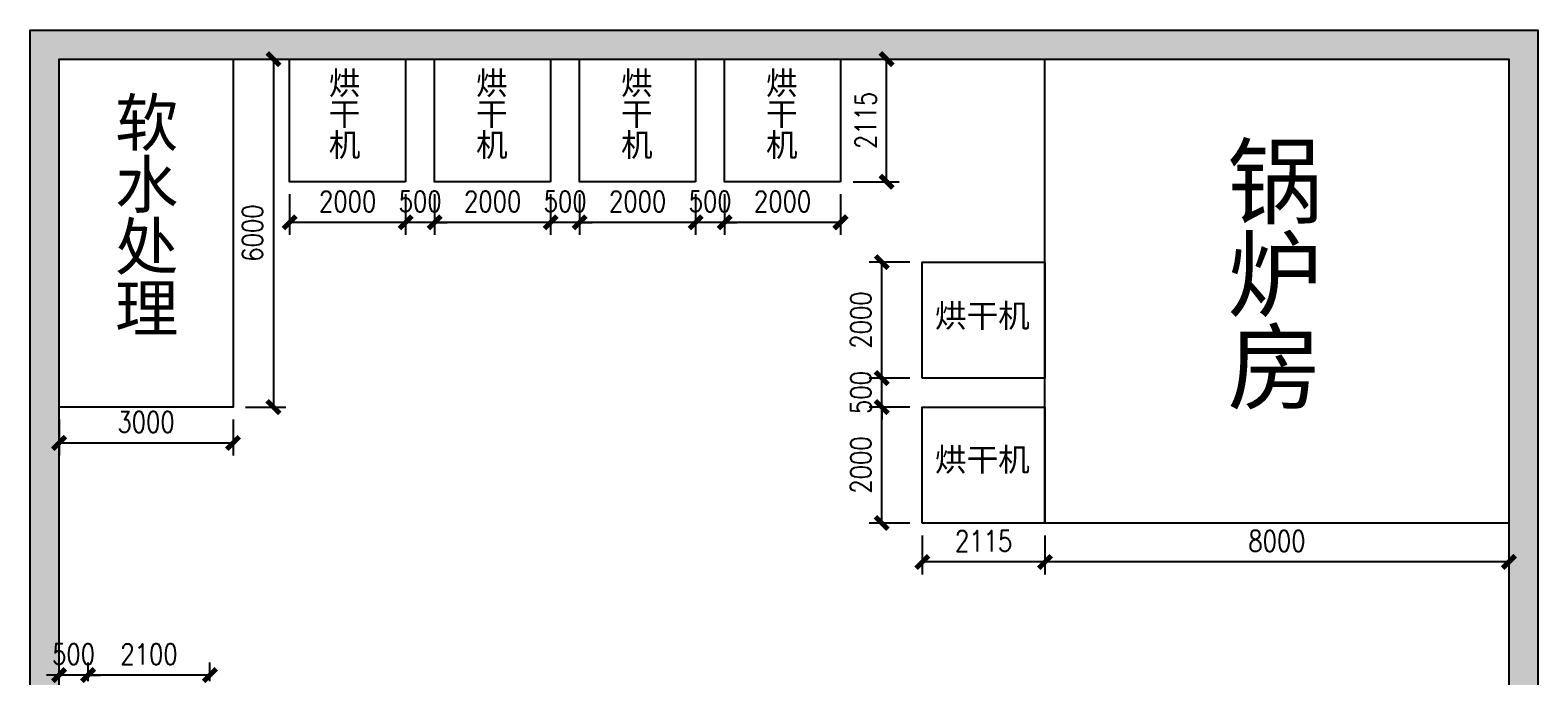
# Model space of a CAD drawing. Header units: millimetres. Extents: x 28866 to 196092, y 16567 to 68963.
# Drawn here: x 69040 to 95040, y 56415 to 67567 of the extents above; entities that cross this region are included whole.
import ezdxf

# ---------------------------------------------------------------- set-up
doc = ezdxf.new("R2010")
doc.units = ezdxf.units.MM
for name, color, linetype in [('font_blue', 142, 'Continuous'), ('font_grey', 254, 'Continuous'), ('green', 122, 'Continuous'), ('wall', 250, 'Continuous')]:
    doc.layers.add(name, color=color, linetype=linetype)
doc.styles.add('ROMANS', font='ROMANS.shx', dxfattribs={"width": 0.8, "bigfont": 'hhztxt.shx'})
doc.styles.get("Standard").update_dxf_attribs({"font": 'arial.ttf', "height": 200})
doc.dimstyles.new('dim1-150', dxfattribs={"dimscale": 180, "dimtxt": 2, "dimasz": 1.2, "dimexe": 1.2, "dimexo": 1.2, "dimgap": 1, "dimtad": 1, "dimdec": 0, "dimdsep": 46, "dimtxsty": 'ROMANS', "dimblk": 'ARCHTICK', "dimcen": 0, "dimadec": 0, "dimazin": 0, "dimtfac": 0.71, "dimtdec": 0, "dimtix": 1, "dimtmove": 0, "dimatfit": 3, "dimldrblk": 'ARCHTICK', "dimfxl": 0, "dimtolj": 1, "dimtzin": 0, "dimarcsym": 0})

# ---------------------------------------------------------------- blocks, each defined once
blk = doc.blocks.new('_ArchTick')
at = {"color": 0, "linetype": 'ByBlock', "const_width": 0.4}
blk.add_lwpolyline([(-0.5, -0.5), (0.5, 0.5)], dxfattribs=at)
blk = doc.blocks.new('*D60')
at = {"layer": 'Defpoints', "color": 0, "transparency": 16777216}
for p in [(69540, 56446), (69540, 56124), (70040, 56124)]:
    blk.add_point(p, dxfattribs=at)
at = {"layer": 'font_grey', "color": 0, "lineweight": -2, "transparency": 16777216}
for p, q in [((69540, 56446), (69324, 56446)), ((69540, 56340), (69540, 56662)), ((70040, 56446), (69540, 56446)), ((70040, 56340), (70040, 56662)), ((70040, 56446), (70256, 56446))]:
    blk.add_line(p, q, dxfattribs=at)
at = {"layer": 'font_grey', "color": 0, "lineweight": -2, "transparency": 16777216, "xscale": 216, "yscale": 216, "zscale": 216}
blk.add_blockref('_ArchTick', (69540, 56446), dxfattribs=at)
at = {"layer": 'font_grey', "color": 0, "lineweight": -2, "transparency": 16777216, "xscale": 216, "yscale": 216, "zscale": 216, "rotation": 180}
blk.add_blockref('_ArchTick', (70040, 56446), dxfattribs=at)
at = {"layer": 'font_grey', "color": 0, "transparency": 16777216, "insert": (69790, 56806), "char_height": 360, "attachment_point": 5, "style": 'ROMANS'}
blk.add_mtext('\\A1;500', dxfattribs=at)
blk = doc.blocks.new('*D61')
at = {"layer": 'Defpoints', "color": 0, "transparency": 16777216}
for p in [(70040, 56446), (70040, 56123), (72140, 56124)]:
    blk.add_point(p, dxfattribs=at)
at = {"layer": 'font_grey', "color": 0, "lineweight": -2, "transparency": 16777216}
for p, q in [((70040, 56339), (70040, 56662)), ((72140, 56446), (70040, 56446)), ((72140, 56340), (72140, 56662))]:
    blk.add_line(p, q, dxfattribs=at)
at = {"layer": 'font_grey', "color": 0, "lineweight": -2, "transparency": 16777216, "xscale": 216, "yscale": 216, "zscale": 216, "rotation": 180}
blk.add_blockref('_ArchTick', (70040, 56446), dxfattribs=at)
at = {"layer": 'font_grey', "color": 0, "lineweight": -2, "transparency": 16777216, "xscale": 216, "yscale": 216, "zscale": 216}
blk.add_blockref('_ArchTick', (72140, 56446), dxfattribs=at)
at = {"layer": 'font_grey', "color": 0, "transparency": 16777216, "insert": (71090, 56806), "char_height": 360, "attachment_point": 5, "style": 'ROMANS'}
blk.add_mtext('\\A1;2100', dxfattribs=at)
blk = doc.blocks.new('*D67')
at = {"layer": 'Defpoints', "color": 0, "transparency": 16777216}
for p in [(76015, 64952), (78015, 64952), (76015, 64253)]:
    blk.add_point(p, dxfattribs=at)
at = {"layer": 'font_grey', "color": 0, "lineweight": -2, "transparency": 16777216}
for p, q in [((76015, 64736), (76015, 64037)), ((78015, 64736), (78015, 64037)), ((78015, 64253), (76015, 64253))]:
    blk.add_line(p, q, dxfattribs=at)
at = {"layer": 'font_grey', "color": 0, "lineweight": -2, "transparency": 16777216, "xscale": 216, "yscale": 216, "zscale": 216}
for p, rotation in [((76015, 64253), 180.0000000000012), ((78015, 64253), 1.199040866595169e-12)]:
    blk.add_blockref('_ArchTick', p, dxfattribs=dict(at, rotation=rotation))
at = {"layer": 'font_grey', "color": 0, "transparency": 16777216, "insert": (77015, 64613), "char_height": 360, "attachment_point": 5, "style": 'ROMANS'}
blk.add_mtext('\\A1;2000', dxfattribs=at)
blk = doc.blocks.new('*D68')
at = {"layer": 'Defpoints', "color": 0, "transparency": 16777216}
for p in [(75515, 64952), (76015, 64952), (75515, 64253)]:
    blk.add_point(p, dxfattribs=at)
at = {"layer": 'font_grey', "color": 0, "lineweight": -2, "transparency": 16777216}
for p, q in [((75515, 64736), (75515, 64037)), ((76015, 64736), (76015, 64037)), ((75515, 64253), (75299, 64253)), ((76015, 64253), (75515, 64253)), ((76015, 64253), (76231, 64253))]:
    blk.add_line(p, q, dxfattribs=at)
at = {"layer": 'font_grey', "color": 0, "lineweight": -2, "transparency": 16777216, "xscale": 216, "yscale": 216, "zscale": 216}
for p, rotation in [((75515, 64253), 359.9999999999984), ((76015, 64253), 179.9999999999984)]:
    blk.add_blockref('_ArchTick', p, dxfattribs=dict(at, rotation=rotation))
at = {"layer": 'font_grey', "color": 0, "transparency": 16777216, "insert": (75765, 64613), "char_height": 360, "attachment_point": 5, "style": 'ROMANS'}
blk.add_mtext('\\A1;500', dxfattribs=at)
blk = doc.blocks.new('*D69')
at = {"layer": 'Defpoints', "color": 0, "transparency": 16777216}
for p in [(73515, 64952), (75515, 64952), (73515, 64253)]:
    blk.add_point(p, dxfattribs=at)
at = {"layer": 'font_grey', "color": 0, "lineweight": -2, "transparency": 16777216}
for p, q in [((73515, 64736), (73515, 64037)), ((75515, 64736), (75515, 64037)), ((75515, 64253), (73515, 64253))]:
    blk.add_line(p, q, dxfattribs=at)
at = {"layer": 'font_grey', "color": 0, "lineweight": -2, "transparency": 16777216, "xscale": 216, "yscale": 216, "zscale": 216, "rotation": 180}
blk.add_blockref('_ArchTick', (73515, 64253), dxfattribs=at)
at = {"layer": 'font_grey', "color": 0, "lineweight": -2, "transparency": 16777216, "xscale": 216, "yscale": 216, "zscale": 216}
blk.add_blockref('_ArchTick', (75515, 64253), dxfattribs=at)
at = {"layer": 'font_grey', "color": 0, "transparency": 16777216, "insert": (74515, 64613), "char_height": 360, "attachment_point": 5, "style": 'ROMANS'}
blk.add_mtext('\\A1;2000', dxfattribs=at)
blk = doc.blocks.new('*D53')
at = {"layer": 'Defpoints', "color": 0, "transparency": 16777216}
for p in [(78515, 64952), (80515, 64952), (78515, 64253)]:
    blk.add_point(p, dxfattribs=at)
at = {"layer": 'font_grey', "color": 0, "lineweight": -2, "transparency": 16777216}
for p, q in [((78515, 64736), (78515, 64037)), ((80515, 64736), (80515, 64037)), ((80515, 64253), (78515, 64253))]:
    blk.add_line(p, q, dxfattribs=at)
at = {"layer": 'font_grey', "color": 0, "lineweight": -2, "transparency": 16777216, "xscale": 216, "yscale": 216, "zscale": 216}
for p, rotation in [((78515, 64253), 180.0000000000012), ((80515, 64253), 1.199040866595169e-12)]:
    blk.add_blockref('_ArchTick', p, dxfattribs=dict(at, rotation=rotation))
at = {"layer": 'font_grey', "color": 0, "transparency": 16777216, "insert": (79515, 64613), "char_height": 360, "attachment_point": 5, "style": 'ROMANS'}
blk.add_mtext('\\A1;2000', dxfattribs=at)
blk = doc.blocks.new('*D54')
at = {"layer": 'Defpoints', "color": 0, "transparency": 16777216}
for p in [(78015, 64952), (78515, 64952), (78015, 64253)]:
    blk.add_point(p, dxfattribs=at)
at = {"layer": 'font_grey', "color": 0, "lineweight": -2, "transparency": 16777216}
for p, q in [((78015, 64736), (78015, 64037)), ((78515, 64736), (78515, 64037)), ((78015, 64253), (77799, 64253)), ((78515, 64253), (78015, 64253)), ((78515, 64253), (78731, 64253))]:
    blk.add_line(p, q, dxfattribs=at)
at = {"layer": 'font_grey', "color": 0, "lineweight": -2, "transparency": 16777216, "xscale": 216, "yscale": 216, "zscale": 216}
for p, rotation in [((78015, 64253), 359.9999999999984), ((78515, 64253), 179.9999999999984)]:
    blk.add_blockref('_ArchTick', p, dxfattribs=dict(at, rotation=rotation))
at = {"layer": 'font_grey', "color": 0, "transparency": 16777216, "insert": (78265, 64613), "char_height": 360, "attachment_point": 5, "style": 'ROMANS'}
blk.add_mtext('\\A1;500', dxfattribs=at)
blk = doc.blocks.new('*D55')
at = {"layer": 'Defpoints', "color": 0, "transparency": 16777216}
for p in [(81015, 64952), (83015, 64952), (81015, 64253)]:
    blk.add_point(p, dxfattribs=at)
at = {"layer": 'font_grey', "color": 0, "lineweight": -2, "transparency": 16777216}
for p, q in [((81015, 64736), (81015, 64037)), ((83015, 64736), (83015, 64037)), ((83015, 64253), (81015, 64253))]:
    blk.add_line(p, q, dxfattribs=at)
at = {"layer": 'font_grey', "color": 0, "lineweight": -2, "transparency": 16777216, "xscale": 216, "yscale": 216, "zscale": 216}
for p, rotation in [((81015, 64253), 180.0000000000012), ((83015, 64253), 1.199040866595169e-12)]:
    blk.add_blockref('_ArchTick', p, dxfattribs=dict(at, rotation=rotation))
at = {"layer": 'font_grey', "color": 0, "transparency": 16777216, "insert": (82015, 64613), "char_height": 360, "attachment_point": 5, "style": 'ROMANS'}
blk.add_mtext('\\A1;2000', dxfattribs=at)
blk = doc.blocks.new('*D56')
at = {"layer": 'Defpoints', "color": 0, "transparency": 16777216}
for p in [(80515, 64952), (81015, 64952), (80515, 64253)]:
    blk.add_point(p, dxfattribs=at)
at = {"layer": 'font_grey', "color": 0, "lineweight": -2, "transparency": 16777216}
for p, q in [((80515, 64736), (80515, 64037)), ((81015, 64736), (81015, 64037)), ((80515, 64253), (80299, 64253)), ((81015, 64253), (80515, 64253)), ((81015, 64253), (81231, 64253))]:
    blk.add_line(p, q, dxfattribs=at)
at = {"layer": 'font_grey', "color": 0, "lineweight": -2, "transparency": 16777216, "xscale": 216, "yscale": 216, "zscale": 216}
for p, rotation in [((80515, 64253), 359.9999999999984), ((81015, 64253), 179.9999999999984)]:
    blk.add_blockref('_ArchTick', p, dxfattribs=dict(at, rotation=rotation))
at = {"layer": 'font_grey', "color": 0, "transparency": 16777216, "insert": (80765, 64613), "char_height": 360, "attachment_point": 5, "style": 'ROMANS'}
blk.add_mtext('\\A1;500', dxfattribs=at)
blk = doc.blocks.new('*D57')
at = {"layer": 'Defpoints', "color": 0, "transparency": 16777216}
for p in [(83726, 63567), (84425, 63567), (84425, 61567)]:
    blk.add_point(p, dxfattribs=at)
at = {"layer": 'font_grey', "color": 0, "lineweight": -2, "transparency": 16777216}
for p, q in [((84209, 63567), (83510, 63567)), ((83726, 61567), (83726, 63567)), ((84209, 61567), (83510, 61567))]:
    blk.add_line(p, q, dxfattribs=at)
at = {"layer": 'font_grey', "color": 0, "lineweight": -2, "transparency": 16777216, "xscale": 216, "yscale": 216, "zscale": 216}
for p, rotation in [((83726, 63567), 90), ((83726, 61567), 270)]:
    blk.add_blockref('_ArchTick', p, dxfattribs=dict(at, rotation=rotation))
at = {"layer": 'font_grey', "color": 0, "transparency": 16777216, "insert": (83366, 62567), "char_height": 360, "attachment_point": 5, "rotation": 90, "style": 'ROMANS'}
blk.add_mtext('\\A1;2000', dxfattribs=at)
blk = doc.blocks.new('*D70')
at = {"layer": 'Defpoints', "color": 0, "transparency": 16777216}
for p in [(83726, 61067), (84425, 61067), (84425, 59067)]:
    blk.add_point(p, dxfattribs=at)
at = {"layer": 'font_grey', "color": 0, "lineweight": -2, "transparency": 16777216}
for p, q in [((84209, 61067), (83510, 61067)), ((83726, 59067), (83726, 61067)), ((84209, 59067), (83510, 59067))]:
    blk.add_line(p, q, dxfattribs=at)
at = {"layer": 'font_grey', "color": 0, "lineweight": -2, "transparency": 16777216, "xscale": 216, "yscale": 216, "zscale": 216}
for p, rotation in [((83726, 61067), 90), ((83726, 59067), 270)]:
    blk.add_blockref('_ArchTick', p, dxfattribs=dict(at, rotation=rotation))
at = {"layer": 'font_grey', "color": 0, "transparency": 16777216, "insert": (83366, 60067), "char_height": 360, "attachment_point": 5, "rotation": 90, "style": 'ROMANS'}
blk.add_mtext('\\A1;2000', dxfattribs=at)
blk = doc.blocks.new('*D71')
at = {"layer": 'Defpoints', "color": 0, "transparency": 16777216}
for p in [(83726, 61567), (84425, 61567), (84425, 61067)]:
    blk.add_point(p, dxfattribs=at)
at = {"layer": 'font_grey', "color": 0, "lineweight": -2, "transparency": 16777216}
for p, q in [((83726, 61567), (83726, 61783)), ((84209, 61567), (83510, 61567)), ((83726, 61067), (83726, 61567)), ((84209, 61067), (83510, 61067)), ((83726, 61067), (83726, 60851))]:
    blk.add_line(p, q, dxfattribs=at)
at = {"layer": 'font_grey', "color": 0, "lineweight": -2, "transparency": 16777216, "xscale": 216, "yscale": 216, "zscale": 216}
for p, rotation in [((83726, 61567), 270), ((83726, 61067), 90)]:
    blk.add_blockref('_ArchTick', p, dxfattribs=dict(at, rotation=rotation))
at = {"layer": 'font_grey', "color": 0, "transparency": 16777216, "insert": (83366, 61317), "char_height": 360, "attachment_point": 5, "rotation": 90, "style": 'ROMANS'}
blk.add_mtext('\\A1;500', dxfattribs=at)
blk = doc.blocks.new('*D82')
at = {"layer": 'Defpoints', "color": 0, "transparency": 16777216}
for p in [(83015, 67067), (83810, 67067), (83015, 64952)]:
    blk.add_point(p, dxfattribs=at)
at = {"layer": 'font_grey', "color": 0, "lineweight": -2, "transparency": 16777216}
for p, q in [((83231, 67067), (84026, 67067)), ((83810, 64952), (83810, 67067)), ((83231, 64952), (84026, 64952))]:
    blk.add_line(p, q, dxfattribs=at)
at = {"layer": 'font_grey', "color": 0, "lineweight": -2, "transparency": 16777216, "xscale": 216, "yscale": 216, "zscale": 216}
for p, rotation in [((83810, 67067), 90), ((83810, 64952), 270)]:
    blk.add_blockref('_ArchTick', p, dxfattribs=dict(at, rotation=rotation))
at = {"layer": 'font_grey', "color": 0, "transparency": 16777216, "insert": (83450, 66010), "char_height": 360, "attachment_point": 5, "rotation": 90, "style": 'ROMANS'}
blk.add_mtext('\\A1;2115', dxfattribs=at)
blk = doc.blocks.new('*D86')
at = {"layer": 'Defpoints', "color": 0, "transparency": 16777216}
for p in [(86540, 59067), (94540, 59067), (86540, 58396)]:
    blk.add_point(p, dxfattribs=at)
at = {"layer": 'font_grey', "color": 0, "lineweight": -2, "transparency": 16777216}
for p, q in [((86540, 58851), (86540, 58180)), ((94540, 58851), (94540, 58180)), ((94540, 58396), (86540, 58396))]:
    blk.add_line(p, q, dxfattribs=at)
at = {"layer": 'font_grey', "color": 0, "lineweight": -2, "transparency": 16777216, "xscale": 216, "yscale": 216, "zscale": 216, "rotation": 180}
blk.add_blockref('_ArchTick', (86540, 58396), dxfattribs=at)
at = {"layer": 'font_grey', "color": 0, "lineweight": -2, "transparency": 16777216, "xscale": 216, "yscale": 216, "zscale": 216}
blk.add_blockref('_ArchTick', (94540, 58396), dxfattribs=at)
at = {"layer": 'font_grey', "color": 0, "transparency": 16777216, "insert": (90540, 58756), "char_height": 360, "attachment_point": 5, "style": 'ROMANS'}
blk.add_mtext('\\A1;8000', dxfattribs=at)
blk = doc.blocks.new('*D87')
at = {"layer": 'Defpoints', "color": 0, "transparency": 16777216}
for p in [(84425, 59067), (86540, 59067), (84425, 58396)]:
    blk.add_point(p, dxfattribs=at)
at = {"layer": 'font_grey', "color": 0, "lineweight": -2, "transparency": 16777216}
for p, q in [((84425, 58851), (84425, 58180)), ((86540, 58851), (86540, 58180)), ((86540, 58396), (84425, 58396))]:
    blk.add_line(p, q, dxfattribs=at)
at = {"layer": 'font_grey', "color": 0, "lineweight": -2, "transparency": 16777216, "xscale": 216, "yscale": 216, "zscale": 216, "rotation": 180}
blk.add_blockref('_ArchTick', (84425, 58396), dxfattribs=at)
at = {"layer": 'font_grey', "color": 0, "lineweight": -2, "transparency": 16777216, "xscale": 216, "yscale": 216, "zscale": 216}
blk.add_blockref('_ArchTick', (86540, 58396), dxfattribs=at)
at = {"layer": 'font_grey', "color": 0, "transparency": 16777216, "insert": (85483, 58756), "char_height": 360, "attachment_point": 5, "style": 'ROMANS'}
blk.add_mtext('\\A1;2115', dxfattribs=at)
blk = doc.blocks.new('*D88')
at = {"layer": 'Defpoints', "color": 0, "transparency": 16777216}
for p in [(69540, 61067), (72540, 61067), (72540, 60448)]:
    blk.add_point(p, dxfattribs=at)
at = {"layer": 'font_grey', "color": 0, "lineweight": -2, "transparency": 16777216}
for p, q in [((69540, 60851), (69540, 60232)), ((72540, 60851), (72540, 60232)), ((69540, 60448), (72540, 60448))]:
    blk.add_line(p, q, dxfattribs=at)
at = {"layer": 'font_grey', "color": 0, "lineweight": -2, "transparency": 16777216, "xscale": 216, "yscale": 216, "zscale": 216, "rotation": 180}
blk.add_blockref('_ArchTick', (69540, 60448), dxfattribs=at)
at = {"layer": 'font_grey', "color": 0, "lineweight": -2, "transparency": 16777216, "xscale": 216, "yscale": 216, "zscale": 216}
blk.add_blockref('_ArchTick', (72540, 60448), dxfattribs=at)
at = {"layer": 'font_grey', "color": 0, "transparency": 16777216, "insert": (71040, 60808), "char_height": 360, "attachment_point": 5, "style": 'ROMANS'}
blk.add_mtext('\\A1;3000', dxfattribs=at)
blk = doc.blocks.new('*D89')
at = {"layer": 'Defpoints', "color": 0, "transparency": 16777216}
for p in [(72540, 67067), (72540, 61067), (73235, 61067)]:
    blk.add_point(p, dxfattribs=at)
at = {"layer": 'font_grey', "color": 0, "lineweight": -2, "transparency": 16777216}
for p, q in [((72756, 67067), (73451, 67067)), ((73235, 67067), (73235, 61067)), ((72756, 61067), (73451, 61067))]:
    blk.add_line(p, q, dxfattribs=at)
at = {"layer": 'font_grey', "color": 0, "lineweight": -2, "transparency": 16777216, "xscale": 216, "yscale": 216, "zscale": 216}
for p, rotation in [((73235, 67067), 90), ((73235, 61067), 270)]:
    blk.add_blockref('_ArchTick', p, dxfattribs=dict(at, rotation=rotation))
at = {"layer": 'font_grey', "color": 0, "transparency": 16777216, "insert": (72875, 64067), "char_height": 360, "attachment_point": 5, "rotation": 90, "style": 'ROMANS'}
blk.add_mtext('\\A1;6000', dxfattribs=at)

msp = doc.modelspace()

# ---------------------------------------------------------------- hatches: boundary and pattern name
at = {"layer": 'font_grey'}
h = msp.add_hatch(dxfattribs=at)
h.set_pattern_fill('ANSI32', color=8, scale=40)
h.paths.add_polyline_path([(76417.2, 64343.2), (77612, 64343.2), (77612, 64883.2), (76417.2, 64883.2)], flags=9)
h.paths.add_polyline_path([(75304.3, 64343.2), (76224.9, 64343.2), (76224.9, 64883.2), (75304.3, 64883.2)], flags=9)
h.paths.add_polyline_path([(73917.2, 64343.2), (75112, 64343.2), (75112, 64883.2), (73917.2, 64883.2)], flags=9)
h.paths.add_polyline_path([(93981.5, 29818.6), (94570.6, 29818.6), (94570.6, 32040.1), (93981.5, 32040.1)], flags=9)
h.paths.add_polyline_path([(93981.5, 34818.6), (94570.6, 34818.6), (94570.6, 37040.1), (93981.5, 37040.1)], flags=9)
h.paths.add_polyline_path([(85393, 39314.8), (85746.5, 39314.8), (85746.5, 40177.7), (85393, 40177.7)], flags=9)
h.paths.add_polyline_path([(79750.6, 38798.3), (80104, 38798.3), (80104, 40666.9), (79750.6, 40666.9)], flags=9)
h.paths.add_polyline_path([(85393, 45824.6), (85746.5, 45824.6), (85746.5, 46687.6), (85393, 46687.6)], flags=9)
h.paths.add_polyline_path([(79750.6, 45308.2), (80104, 45308.2), (80104, 47176.8), (79750.6, 47176.8)], flags=9)
h.paths.add_polyline_path([(85393, 52318.1), (85746.5, 52318.1), (85746.5, 53181), (85393, 53181)], flags=9)
h.paths.add_polyline_path([(79750.6, 51801.6), (80104, 51801.6), (80104, 53670.2), (79750.6, 53670.2)], flags=9)
h.paths.add_polyline_path([(93981.5, 39818.6), (94570.6, 39818.6), (94570.6, 42040.1), (93981.5, 42040.1)], flags=9)
h.paths.add_polyline_path([(69497.9, 38643.9), (70083.7, 38643.9), (70083.7, 40325.1), (69497.9, 40325.1)], flags=9)
h.paths.add_polyline_path([(69497.9, 41979.3), (70083.7, 41979.3), (70083.7, 43660.6), (69497.9, 43660.6)], flags=9)
h.paths.add_polyline_path([(69497.9, 45650.5), (70083.7, 45650.5), (70083.7, 47331.8), (69497.9, 47331.8)], flags=9)
h.paths.add_polyline_path([(69497.9, 48985.9), (70083.7, 48985.9), (70083.7, 50667.2), (69497.9, 50667.2)], flags=9)
h.paths.add_polyline_path([(69497.9, 52343.7), (70083.7, 52343.7), (70083.7, 54025), (69497.9, 54025)], flags=9)
h.paths.add_polyline_path([(84534.4, 60474.8), (84534.4, 59700.5), (86454.9, 59700.5), (86454.9, 60474.8)], flags=9)
h.paths.add_polyline_path([(70146.9, 38769.4), (72063.1, 38769.4), (72063.1, 39541.5), (70146.9, 39541.5)], flags=9)
h.paths.add_polyline_path([(70146.9, 36469.4), (72063.1, 36469.4), (72063.1, 37241.5), (70146.9, 37241.5)], flags=9)
h.paths.add_polyline_path([(70146.9, 43369.4), (72063.1, 43369.4), (72063.1, 44141.5), (70146.9, 44141.5)], flags=9)
h.paths.add_polyline_path([(70146.9, 41069.4), (72063.1, 41069.4), (72063.1, 41841.5), (70146.9, 41841.5)], flags=9)
h.paths.add_polyline_path([(70146.9, 47969.4), (72063.1, 47969.4), (72063.1, 48741.5), (70146.9, 48741.5)], flags=9)
h.paths.add_polyline_path([(70146.9, 45669.4), (72063.1, 45669.4), (72063.1, 46441.5), (70146.9, 46441.5)], flags=9)
h.paths.add_polyline_path([(85283.2, 61870.6), (87199.4, 61870.6), (87199.4, 62642.7), (85283.2, 62642.7)], flags=9)
h.paths.add_polyline_path([(81606.9, 65061.2), (82381.2, 65061.2), (82381.2, 66981.8), (81606.9, 66981.8)], flags=9)
h.paths.add_polyline_path([(79106.9, 65061.2), (79881.2, 65061.2), (79881.2, 66981.8), (79106.9, 66981.8)], flags=9)
h.paths.add_polyline_path([(76606.9, 65061.2), (77381.2, 65061.2), (77381.2, 66981.8), (76606.9, 66981.8)], flags=9)
h.paths.add_polyline_path([(74067.8, 65061.2), (74842.1, 65061.2), (74842.1, 66981.8), (74067.8, 66981.8)], flags=9)
h.paths.add_polyline_path([(70146.9, 54869.4), (72063.1, 54869.4), (72063.1, 55641.5), (70146.9, 55641.5)], flags=9)
h.paths.add_polyline_path([(70146.9, 52569.4), (72063.1, 52569.4), (72063.1, 53341.5), (70146.9, 53341.5)], flags=9)
h.paths.add_polyline_path([(70146.9, 50269.4), (72063.1, 50269.4), (72063.1, 51041.5), (70146.9, 51041.5)], flags=9)
at = {"layer": 'wall'}
h = msp.add_hatch(dxfattribs=at)
h.set_pattern_fill('AR-B816', color=256)
h.paths.add_polyline_path([(86040.3, 17067.2), (86040.3, 16567.2), (95040.3, 16567.2), (95040.3, 67567.2), (69040.3, 67567.2), (69040.3, 16567.2), (78040.3, 16567.2), (78040.3, 17067.2), (69540.3, 17067.2), (69540.3, 67067.2), (94540.3, 67067.2), (94540.3, 17067.2)])

# ---------------------------------------------------------------- linework, layer by layer
at = {"layer": 'green'}
for points in [[(69540.3, 67067.2), (72540.3, 67067.2), (72540.3, 61067.2), (69540.3, 61067.2)], [(75514.6, 64952.2), (73514.6, 64952.2), (73514.6, 67067.2), (75514.6, 67067.2)], [(78014.6, 64952.2), (76014.6, 64952.2), (76014.6, 67067.2), (78014.6, 67067.2)], [(80514.6, 64952.2), (78514.6, 64952.2), (78514.6, 67067.2), (80514.6, 67067.2)], [(83014.6, 64952.2), (81014.6, 64952.2), (81014.6, 67067.2), (83014.6, 67067.2)], [(86540.3, 67067.2), (94540.3, 67067.2), (94540.3, 59067.2), (86540.3, 59067.2)], [(84425.3, 61567.2), (84425.3, 63567.2), (86540.3, 63567.2), (86540.3, 61567.2)], [(84425.3, 59067.2), (84425.3, 61067.2), (86540.3, 61067.2), (86540.3, 59067.2)]]:
    msp.add_lwpolyline(points, close=True, dxfattribs=at)
at = {"layer": 'wall'}
for points in [[(78040.3, 16567.2), (69040.3, 16567.2), (69040.3, 67567.2), (95040.3, 67567.2), (95040.3, 16567.2), (86040.3, 16567.2)], [(78040.3, 17067.2), (69540.3, 17067.2), (69540.3, 67067.2), (94540.3, 67067.2), (94540.3, 17067.2), (86040.3, 17067.2)]]:
    msp.add_lwpolyline(points, dxfattribs=at)

# ---------------------------------------------------------------- texts
at = {"layer": 'font_blue', "attachment_point": 1, "line_spacing_factor": 0.8}
for s, width, insert, char_height in [('烘干机', 600, (74190.1, 66854.9), 400), ('烘干机', 600, (76729.3, 66854.9), 400), ('烘干机', 600, (79229.3, 66854.9), 400), ('烘干机', 600, (81729.3, 66854.9), 400), ('{\\fSimSun|b0|i0|c134|p2;软水处理}', 600, (70504.5, 66371.7), 800), ('{\\fSimSun|b0|i0|c134|p2;锅炉房}', 600, (89687.5, 65555), 1200), ('{\\fSimSun|b0|i0|c134|p2;烘干机}', 1754.783, (84642.7, 62842.1), 400), ('{\\fSimSun|b0|i0|c134|p2;烘干机}', 1754.783, (84642.7, 60361), 400)]:
    msp.add_mtext_dynamic_manual_height_columns(s, width=width, gutter_width=500, heights=[0], dxfattribs=dict(at, insert=insert, char_height=char_height))

# ---------------------------------------------------------------- dimensions: what is measured, and where the dimension line sits
at = {"layer": 'font_grey'}
for base, p1, p2, picture, middle in [((73235.1, 61067.2), (72540.3, 67067.2), (72540.3, 61067.2), '*D89', (72875.1, 64067.2)), ((83809.5, 67067.2), (83014.6, 64952.2), (83014.6, 67067.2), '*D82', (83449.5, 66009.7))]:
    dim = msp.add_linear_dim(base=base, p1=p1, p2=p2, angle=90, dimstyle='dim1-150', dxfattribs=at)
    dim.commit()
    dim.dimension.update_dxf_attribs({"geometry": picture, "text_midpoint": middle})
for p1, p2, picture, middle in [((75514.6, 64952.2), (73514.6, 64952.2), '*D69', (74514.6, 64613.2)), ((76014.6, 64952.2), (75514.6, 64952.2), '*D68', (75764.6, 64613.2)), ((78014.6, 64952.2), (76014.6, 64952.2), '*D67', (77014.6, 64613.2)), ((78514.6, 64952.2), (78014.6, 64952.2), '*D54', (78264.6, 64613.2)), ((80514.6, 64952.2), (78514.6, 64952.2), '*D53', (79514.6, 64613.2)), ((81014.6, 64952.2), (80514.6, 64952.2), '*D56', (80764.6, 64613.2)), ((83014.6, 64952.2), (81014.6, 64952.2), '*D55', (82014.6, 64613.2)), ((84425.3, 61567.2), (84425.3, 63567.2), '*D57', (83366.4, 62567.2)), ((84425.3, 61067.2), (84425.3, 61567.2), '*D71', (83366.4, 61317.2)), ((84425.3, 59067.2), (84425.3, 61067.2), '*D70', (83366.4, 60067.2))]:
    dim = msp.add_aligned_dim(p1=p1, p2=p2, distance=698.9, dimstyle='dim1-150', dxfattribs=at)
    dim.commit()
    dim.dimension.update_dxf_attribs({"geometry": picture, "text_midpoint": middle})
for base, p1, p2, picture, middle in [((72540.3, 60447.7), (69540.3, 61067.2), (72540.3, 61067.2), '*D88', (71040.3, 60807.7)), ((84425.3, 58396.4), (86540.3, 59067.2), (84425.3, 59067.2), '*D87', (85482.8, 58756.4)), ((86540.3, 58396.4), (94540.3, 59067.2), (86540.3, 59067.2), '*D86', (90540.3, 58756.4)), ((69540.3, 56446.3), (70040.3, 56124.3), (69540.3, 56124.3), '*D60', (69790.3, 56806.3)), ((70040.3, 56446.3), (72140.3, 56124.3), (70040.3, 56123), '*D61', (71090.3, 56806.3))]:
    dim = msp.add_linear_dim(base=base, p1=p1, p2=p2, dimstyle='dim1-150', dxfattribs=at)
    dim.commit()
    dim.dimension.update_dxf_attribs({"geometry": picture, "text_midpoint": middle})

doc.saveas('drawing.dxf')
